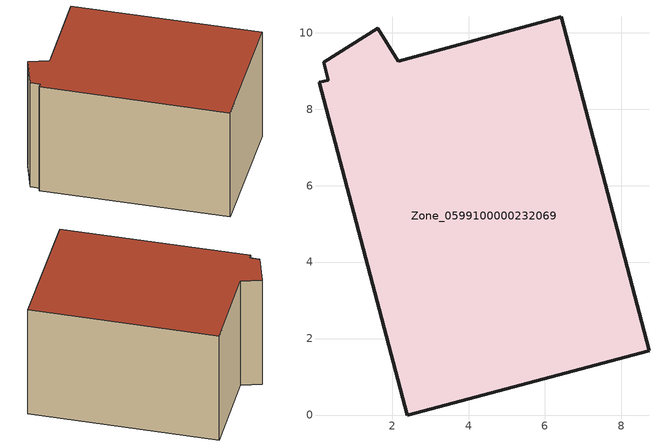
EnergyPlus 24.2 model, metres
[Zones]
Zone_0599100000232069
 floor ground (C_G): 0.21,9.22 1.62,10.11 2.16,9.25 6.42,10.41 8.72,1.68 2.4,0 0.1,8.7 0.33,8.76 z3.24
 wall outside (C_F): 2.4,0 8.72,1.68 6.42,10.41 2.16,9.25 1.62,10.11 0.21,9.22 0.33,8.76 0.1,8.7 2.4,0 z3.24:9.11
 roof outside (C_R): 0.21,9.22 0.33,8.76 0.1,8.7 2.4,0 8.72,1.68 6.42,10.41 2.16,9.25 1.62,10.11 z9.11
[BUILDING]
Pand.0599100000232069: North Axis=0; Terrain=City; Loads Convergence Tolerance Value=0.04; Temperature Convergence Tolerance Value=0.4; Solar Distribution=FullExterior; Maximum Number of Warmup Days=25; Minimum Number of Warmup Days=1
[Site:Location]
Rotterdam.The.Hague.AP_ZH_NLD Design_Conditions: Latitude=51.96; Longitude=4.45; Time Zone=1; Elevation=-4.5
[SITE:GROUNDTEMPERATURE:BUILDINGSURFACE]
18, 18, 18, 18, 18, 18, 18, 18, 18, 18, 18, 18
[MATERIAL] Thermal Absorptance=0.9; Solar Absorptance=0.7; Visible Absorptance=0.7
Name | Roughness | Thickness | Conductivity | Density | Specific Heat
G.TI.1946-1964 | MediumSmooth | 0.15 | 1 | 540 | 1210
F.TI.1946-1964 | Rough | 0.3 | 0.857143 | 1920 | 840
R.TI.1946-1964 | MediumRough | 0.2 | 0.277778 | 1500 | 1000
[CONSTRUCTION]
C_G: G.TI.1946-1964
C_F: F.TI.1946-1964
C_R: R.TI.1946-1964
[ZONE]
Zone_0599100000232069: Type=1; Multiplier=1; Ceiling Height=Autocalculate; Volume=Autocalculate; Floor Area=autocalculate; Part of Total Floor Area=Yes
[ZONEINFILTRATION:DESIGNFLOWRATE]
Infil_Zone_0599100000232069: Zone or ZoneList or Space or SpaceList=Zone_0599100000232069; Schedule=AlwaysOn; Design Flow Rate Calculation Method=Flow/Area; Flow Rate per Floor Area=0.003; Constant Term Coefficient=1; Temperature Term Coefficient=0; Velocity Term Coefficient=0; Velocity Squared Term Coefficient=0
[HVACTEMPLATE:ZONE:IDEALLOADSAIRSYSTEM]
Zone_0599100000232069: Maximum Heating Supply Air Temperature=50; Minimum Cooling Supply Air Temperature=13; Maximum Heating Supply Air Humidity Ratio=0.0156; Minimum Cooling Supply Air Humidity Ratio=0.0077; Heating Limit=NoLimit; Cooling Limit=NoLimit; Dehumidification Control Type=ConstantSensibleHeatRatio; Cooling Sensible Heat Ratio=0.7; Dehumidification Setpoint=60; Humidification Control Type=None; Humidification Setpoint=30; Outdoor Air Method=None; Outdoor Air Flow Rate per Person=0.00944; Outdoor Air Flow Rate per Zone Floor Area=0; Outdoor Air Flow Rate per Zone=0; Demand Controlled Ventilation Type=None; Outdoor Air Economizer Type=NoEconomizer; Heat Recovery Type=None; Sensible Heat Recovery Effectiveness=0.7; Latent Heat Recovery Effectiveness=0.65
[ZONECONTROL:THERMOSTAT]
ThermostatControl_Zone_0599100000232069: Zone or ZoneList=Zone_0599100000232069; Control Type Schedule=DualSetpointControlType; Control 1=Thermostat_Zone_0599100000232069; Temperature Difference Between Cutout And Setpoint=0
[THERMOSTATSETPOINT:DUALSETPOINT]
Thermostat_Zone_0599100000232069: Heating Setpoint Temperature Schedule=HeatingSetpoint_Zone_0599100000232069; Cooling Setpoint Temperature Schedule=CoolingSetpoint_Zone_0599100000232069
[SCHEDULE:COMPACT]
HeatingSetpoint_Zone_0599100000232069: Through: 12/31, For: AllDays, Until: 24:00, 21
CoolingSetpoint_Zone_0599100000232069: Through: 12/31, For: AllDays, Until: 24:00, 24
DualSetpointControlType: Through: 12/31, For: AllDays, Until: 24:00, 4
AlwaysOn: Through: 12/31, For: AllDays, Until: 24:00, 1
